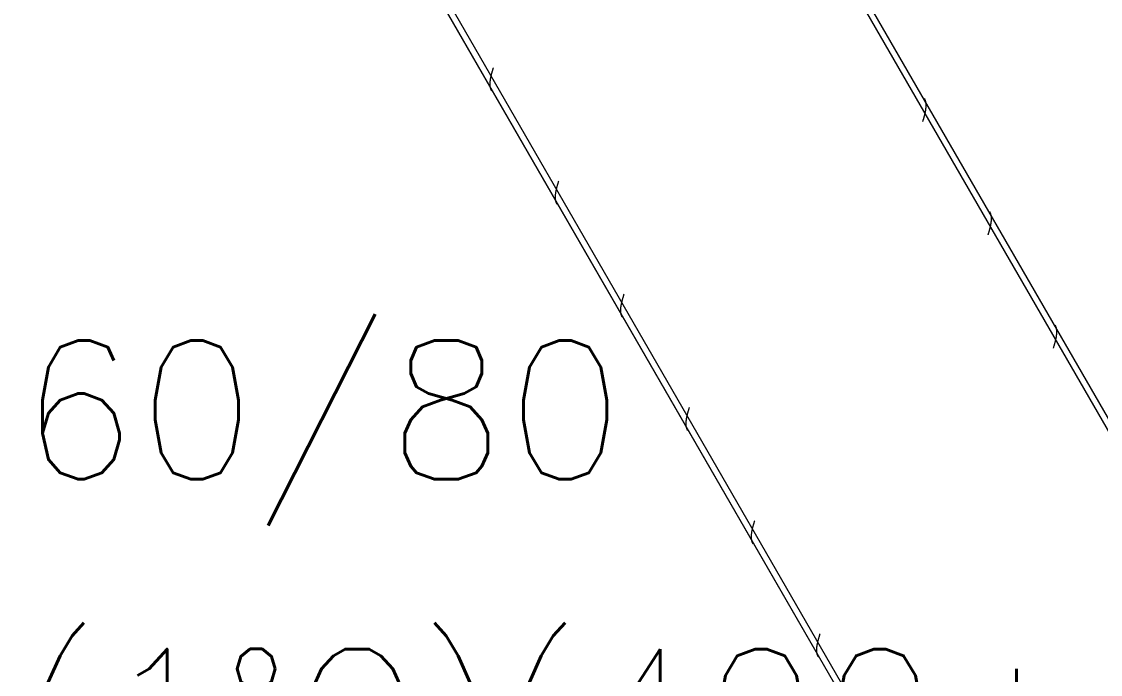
# Model space of a CAD drawing. Extents: x -3544 to 11711, y -11366 to 8565.
# Drawn here: x 5247.4 to 5335, y 3053.8 to 3106.7 of the extents above; entities that cross this region are included whole.
import ezdxf
from ezdxf.enums import TextEntityAlignment as Align

# ---------------------------------------------------------------- set-up
doc = ezdxf.new("R2010")
doc.units = 0
doc.header["$LTSCALE"] = 30
doc.header["$MEASUREMENT"] = 0
doc.layers.get('0').update_dxf_attribs({"linetype": 'CONTINUOUS'})
doc.layers.add('EJE2$0$RLA-CONTORNO', color=30, linetype='CONTINUOUS', lineweight=15)
doc.layers.add('EJE2$0$RLA-TEXTOS-1', color=9, linetype='CONTINUOUS', lineweight=9)
doc.layers.add('EJE2$0$RLA-FE', color=7, linetype='CONTINUOUS')
doc.styles.add('EJE2$0$RomanS', font='romans.shx', dxfattribs={"height": 11.25})

# ---------------------------------------------------------------- blocks, each defined once
blk = doc.blocks.new('*U46')
at = {"layer": 'EJE2$0$RLA-FE', "color": 3, "style": 'EJE2$0$RomanS', "flags": 8}
for tag, p in [('F=', (108.44, 36.324)), ('NUM', (122.849, 36.324))]:
    blk.add_attdef(tag, text='', height=11.25, dxfattribs=at).set_placement(p, align=Align.RIGHT)
at = {"layer": 'EJE2$0$RLA-FE', "color": 3, "style": 'EJE2$0$RomanS'}
for tag, p, flags in [('PHI', (126.745, 36.538), 14), ('DIAM', (136.6, 36.324), 12), ('MINUS', (158.619, 36.324), 13), ('MARK', (172.011, 36.324), 13), ('TEXTO_FE1', (175.312, 36.324), 8), ('TEXTO_FE2', (242.834, 36.342), 8), ('TIPO', (198.802, -75.779), 13), ('NVECES', (184.927, -94.717), 13), ('NUMFE', (188.862, -114.479), 13), ('CAPA', (197.058, -133.599), 13), ('DESPLAZA', (278.343, -151.59), 13), ('ESPACIO', (284.389, -169.953), 13), ('CANT', (298.226, -188.753), 13)]:
    blk.add_attdef(tag, p, '', height=11.25, dxfattribs=dict(at, flags=flags))
blk = doc.blocks.new('EJE2')
at = {"layer": 'EJE2$0$RLA-CONTORNO'}
for p, q in [((2580.477, 795.92), (2400.286, 1108)), ((2564.136, 824.223), (2400.286, 1108)), ((2580.477, 796.92), (2400.863, 1108)), ((2564.241, 825.04), (2400.863, 1108)), ((2552.141, 787), (2375.481, 1092.964)), ((2375.481, 1091.964), (2551.563, 787)), ((2552.141, 787), (2388.89, 1069.74)), ((2388.785, 1068.922), (2551.563, 787)), ((2504.287, 870.518), (2504.297, 870.552)), ((2504.297, 870.552), (2504.307, 870.586)), ((2504.307, 870.586), (2504.317, 870.62)), ((2504.317, 870.62), (2504.327, 870.655)), ((2504.327, 870.655), (2504.337, 870.689)), ((2504.337, 870.689), (2504.347, 870.723)), ((2504.347, 870.723), (2504.358, 870.757)), ((2504.096, 869.642), (2504.099, 869.673)), ((2504.099, 869.673), (2504.102, 869.703)), ((2504.102, 869.703), (2504.106, 869.733)), ((2504.106, 869.733), (2504.11, 869.764)), ((2504.11, 869.764), (2504.115, 869.795)), ((2504.115, 869.795), (2504.12, 869.826)), ((2504.12, 869.826), (2504.125, 869.858)), ((2504.125, 869.858), (2504.131, 869.889)), ((2504.131, 869.889), (2504.137, 869.921)), ((2504.137, 869.921), (2504.143, 869.953)), ((2504.143, 869.953), (2504.15, 869.985)), ((2504.15, 869.985), (2504.157, 870.018)), ((2504.157, 870.018), (2504.164, 870.05)), ((2504.164, 870.05), (2504.171, 870.083)), ((2504.171, 870.083), (2504.179, 870.115)), ((2504.179, 870.115), (2504.187, 870.148)), ((2504.187, 870.148), (2504.195, 870.181)), ((2504.195, 870.181), (2504.203, 870.215)), ((2504.203, 870.215), (2504.212, 870.248)), ((2504.212, 870.248), (2504.221, 870.281)), ((2504.221, 870.281), (2504.23, 870.315)), ((2504.23, 870.315), (2504.239, 870.349)), ((2504.239, 870.349), (2504.248, 870.382)), ((2504.248, 870.382), (2504.258, 870.416)), ((2504.258, 870.416), (2504.267, 870.45)), ((2504.267, 870.45), (2504.277, 870.484)), ((2504.277, 870.484), (2504.287, 870.518)), ((2504.087, 869.496), (2504.088, 869.525)), ((2504.087, 869.467), (2504.087, 869.496)), ((2504.087, 869.439), (2504.087, 869.467)), ((2504.087, 869.411), (2504.087, 869.439)), ((2504.088, 869.383), (2504.087, 869.411)), ((2504.088, 869.525), (2504.089, 869.554)), ((2504.089, 869.355), (2504.088, 869.383)), ((2504.089, 869.554), (2504.091, 869.583)), ((2504.091, 869.328), (2504.089, 869.355)), ((2504.091, 869.583), (2504.093, 869.613)), ((2504.094, 869.301), (2504.091, 869.328)), ((2504.093, 869.613), (2504.096, 869.642)), ((2504.097, 869.274), (2504.094, 869.301)), ((2504.1, 869.248), (2504.097, 869.274)), ((2504.104, 869.222), (2504.1, 869.248)), ((2504.108, 869.196), (2504.104, 869.222)), ((2504.113, 869.171), (2504.108, 869.196)), ((2504.119, 869.146), (2504.113, 869.171)), ((2504.125, 869.121), (2504.119, 869.146)), ((2504.131, 869.096), (2504.125, 869.121)), ((2504.138, 869.072), (2504.131, 869.096)), ((2504.146, 869.048), (2504.138, 869.072)), ((2504.154, 869.024), (2504.146, 869.048)), ((2504.163, 869.001), (2504.154, 869.024)), ((2504.172, 868.978), (2504.163, 869.001)), ((2504.182, 868.955), (2504.172, 868.978)), ((2504.192, 868.933), (2504.182, 868.955)), ((2504.203, 868.911), (2504.192, 868.933)), ((2504.215, 868.889), (2504.203, 868.911)), ((2539.368, 868.233), (2539.356, 868.255)), ((2539.378, 868.211), (2539.368, 868.233)), ((2539.389, 868.189), (2539.378, 868.211)), ((2539.399, 868.166), (2539.389, 868.189)), ((2539.408, 868.143), (2539.399, 868.166)), ((2539.417, 868.12), (2539.408, 868.143)), ((2539.425, 868.096), (2539.417, 868.12)), ((2539.432, 868.072), (2539.425, 868.096)), ((2539.439, 868.048), (2539.432, 868.072)), ((2539.446, 868.023), (2539.439, 868.048)), ((2539.452, 867.999), (2539.446, 868.023)), ((2539.457, 867.973), (2539.452, 867.999)), ((2539.462, 867.948), (2539.457, 867.973)), ((2539.467, 867.922), (2539.462, 867.948)), ((2539.471, 867.896), (2539.467, 867.922)), ((2539.392, 867.029), (2539.4, 867.061)), ((2539.4, 867.061), (2539.407, 867.094)), ((2539.407, 867.094), (2539.414, 867.127)), ((2539.414, 867.127), (2539.421, 867.159)), ((2539.421, 867.159), (2539.428, 867.191)), ((2539.428, 867.191), (2539.434, 867.223)), ((2539.434, 867.223), (2539.44, 867.255)), ((2539.44, 867.255), (2539.446, 867.286)), ((2539.446, 867.286), (2539.451, 867.318)), ((2539.451, 867.318), (2539.456, 867.349)), ((2539.456, 867.349), (2539.46, 867.38)), ((2539.46, 867.38), (2539.465, 867.411)), ((2539.465, 867.411), (2539.468, 867.441)), ((2539.468, 867.441), (2539.472, 867.472)), ((2539.474, 867.87), (2539.471, 867.896)), ((2539.472, 867.472), (2539.475, 867.502)), ((2539.477, 867.843), (2539.474, 867.87)), ((2539.475, 867.502), (2539.478, 867.532)), ((2539.479, 867.816), (2539.477, 867.843)), ((2539.478, 867.532), (2539.48, 867.561)), ((2539.481, 867.789), (2539.479, 867.816)), ((2539.48, 867.561), (2539.481, 867.591)), ((2539.483, 867.761), (2539.481, 867.789)), ((2539.481, 867.591), (2539.483, 867.62)), ((2539.484, 867.734), (2539.483, 867.761)), ((2539.483, 867.62), (2539.484, 867.649)), ((2539.484, 867.705), (2539.484, 867.734)), ((2539.484, 867.677), (2539.484, 867.705)), ((2539.484, 867.649), (2539.484, 867.677)), ((2539.213, 866.387), (2539.223, 866.421)), ((2539.223, 866.421), (2539.234, 866.455)), ((2539.234, 866.455), (2539.244, 866.49)), ((2539.244, 866.49), (2539.254, 866.524)), ((2539.254, 866.524), (2539.264, 866.558)), ((2539.264, 866.558), (2539.274, 866.592)), ((2539.274, 866.592), (2539.284, 866.626)), ((2539.284, 866.626), (2539.294, 866.66)), ((2539.294, 866.66), (2539.303, 866.694)), ((2539.303, 866.694), (2539.313, 866.728)), ((2539.313, 866.728), (2539.323, 866.762)), ((2539.323, 866.762), (2539.332, 866.796)), ((2539.332, 866.796), (2539.341, 866.829)), ((2539.341, 866.829), (2539.35, 866.863)), ((2539.35, 866.863), (2539.359, 866.896)), ((2539.359, 866.896), (2539.367, 866.93)), ((2539.367, 866.93), (2539.376, 866.963)), ((2539.376, 866.963), (2539.384, 866.996)), ((2539.384, 866.996), (2539.392, 867.029)), ((2509.475, 860.897), (2509.482, 860.93)), ((2509.482, 860.93), (2509.49, 860.963)), ((2509.49, 860.963), (2509.498, 860.996)), ((2509.498, 860.996), (2509.507, 861.029)), ((2509.507, 861.029), (2509.516, 861.062)), ((2509.516, 861.062), (2509.524, 861.096)), ((2509.524, 861.096), (2509.533, 861.129)), ((2509.533, 861.129), (2509.542, 861.163)), ((2509.542, 861.163), (2509.552, 861.197)), ((2509.552, 861.197), (2509.561, 861.231)), ((2509.561, 861.231), (2509.571, 861.264)), ((2509.571, 861.264), (2509.581, 861.298)), ((2509.581, 861.298), (2509.59, 861.332)), ((2509.59, 861.332), (2509.6, 861.367)), ((2509.6, 861.367), (2509.61, 861.401)), ((2509.61, 861.401), (2509.621, 861.435)), ((2509.621, 861.435), (2509.631, 861.469)), ((2509.631, 861.469), (2509.641, 861.503)), ((2509.641, 861.503), (2509.651, 861.537)), ((2509.651, 861.537), (2509.661, 861.572)), ((2509.39, 860.282), (2509.391, 860.31)), ((2509.39, 860.253), (2509.39, 860.282)), ((2509.391, 860.225), (2509.39, 860.253)), ((2509.391, 860.31), (2509.392, 860.339)), ((2509.392, 860.197), (2509.391, 860.225)), ((2509.392, 860.339), (2509.393, 860.368)), ((2509.393, 860.17), (2509.392, 860.197)), ((2509.393, 860.368), (2509.395, 860.397)), ((2509.395, 860.143), (2509.393, 860.17)), ((2509.395, 860.397), (2509.397, 860.427)), ((2509.397, 860.116), (2509.395, 860.143)), ((2509.397, 860.427), (2509.399, 860.457)), ((2509.4, 860.089), (2509.397, 860.116)), ((2509.399, 860.457), (2509.403, 860.487)), ((2509.404, 860.063), (2509.4, 860.089)), ((2509.403, 860.487), (2509.406, 860.517)), ((2509.408, 860.037), (2509.404, 860.063)), ((2509.406, 860.517), (2509.41, 860.548)), ((2509.412, 860.011), (2509.408, 860.037)), ((2509.41, 860.548), (2509.414, 860.579)), ((2509.414, 860.579), (2509.419, 860.61)), ((2509.419, 860.61), (2509.423, 860.641)), ((2509.423, 860.641), (2509.429, 860.672)), ((2509.429, 860.672), (2509.434, 860.704)), ((2509.434, 860.704), (2509.44, 860.736)), ((2509.44, 860.736), (2509.447, 860.768)), ((2509.447, 860.768), (2509.453, 860.8)), ((2509.453, 860.8), (2509.46, 860.832)), ((2509.46, 860.832), (2509.467, 860.865)), ((2509.467, 860.865), (2509.475, 860.897)), ((2509.417, 859.985), (2509.412, 860.011)), ((2509.422, 859.96), (2509.417, 859.985)), ((2509.428, 859.935), (2509.422, 859.96)), ((2509.435, 859.911), (2509.428, 859.935)), ((2509.442, 859.886), (2509.435, 859.911)), ((2509.45, 859.862), (2509.442, 859.886)), ((2509.458, 859.839), (2509.45, 859.862)), ((2509.467, 859.815), (2509.458, 859.839)), ((2509.476, 859.792), (2509.467, 859.815)), ((2509.486, 859.77), (2509.476, 859.792)), ((2509.496, 859.747), (2509.486, 859.77)), ((2509.507, 859.725), (2509.496, 859.747)), ((2509.518, 859.704), (2509.507, 859.725)), ((2544.671, 859.048), (2544.66, 859.07)), ((2544.682, 859.026), (2544.671, 859.048)), ((2544.692, 859.003), (2544.682, 859.026)), ((2544.702, 858.981), (2544.692, 859.003)), ((2544.711, 858.958), (2544.702, 858.981)), ((2544.72, 858.934), (2544.711, 858.958)), ((2544.728, 858.911), (2544.72, 858.934)), ((2544.736, 858.887), (2544.728, 858.911)), ((2544.743, 858.863), (2544.736, 858.887)), ((2544.749, 858.838), (2544.743, 858.863)), ((2544.756, 858.813), (2544.749, 858.838)), ((2544.761, 858.788), (2544.756, 858.813)), ((2544.766, 858.762), (2544.761, 858.788)), ((2544.77, 858.737), (2544.766, 858.762)), ((2544.774, 858.711), (2544.77, 858.737)), ((2544.772, 858.256), (2544.775, 858.286)), ((2544.778, 858.684), (2544.774, 858.711)), ((2544.775, 858.286), (2544.778, 858.316)), ((2544.781, 858.658), (2544.778, 858.684)), ((2544.778, 858.316), (2544.781, 858.346)), ((2544.783, 858.631), (2544.781, 858.658)), ((2544.781, 858.346), (2544.783, 858.376)), ((2544.785, 858.603), (2544.783, 858.631)), ((2544.783, 858.376), (2544.785, 858.405)), ((2544.786, 858.576), (2544.785, 858.603)), ((2544.785, 858.405), (2544.786, 858.434)), ((2544.787, 858.548), (2544.786, 858.576)), ((2544.786, 858.434), (2544.787, 858.463)), ((2544.788, 858.52), (2544.787, 858.548)), ((2544.787, 858.463), (2544.788, 858.492)), ((2544.788, 858.492), (2544.788, 858.52)), ((2544.568, 857.372), (2544.578, 857.407)), ((2544.578, 857.407), (2544.587, 857.441)), ((2544.587, 857.441), (2544.597, 857.475)), ((2544.597, 857.475), (2544.607, 857.509)), ((2544.607, 857.509), (2544.617, 857.543)), ((2544.617, 857.543), (2544.626, 857.576)), ((2544.626, 857.576), (2544.635, 857.61)), ((2544.635, 857.61), (2544.645, 857.644)), ((2544.645, 857.644), (2544.654, 857.677)), ((2544.654, 857.677), (2544.662, 857.711)), ((2544.662, 857.711), (2544.671, 857.744)), ((2544.671, 857.744), (2544.679, 857.777)), ((2544.679, 857.777), (2544.688, 857.81)), ((2544.688, 857.81), (2544.696, 857.843)), ((2544.696, 857.843), (2544.703, 857.876)), ((2544.703, 857.876), (2544.711, 857.909)), ((2544.711, 857.909), (2544.718, 857.941)), ((2544.718, 857.941), (2544.725, 857.973)), ((2544.725, 857.973), (2544.731, 858.006)), ((2544.731, 858.006), (2544.738, 858.037)), ((2544.738, 858.037), (2544.744, 858.069)), ((2544.744, 858.069), (2544.749, 858.101)), ((2544.749, 858.101), (2544.754, 858.132)), ((2544.754, 858.132), (2544.759, 858.163)), ((2544.759, 858.163), (2544.764, 858.194)), ((2544.764, 858.194), (2544.768, 858.225)), ((2544.768, 858.225), (2544.772, 858.256)), ((2544.517, 857.201), (2544.527, 857.236)), ((2544.527, 857.236), (2544.537, 857.27)), ((2544.537, 857.27), (2544.547, 857.304)), ((2544.547, 857.304), (2544.557, 857.338)), ((2544.557, 857.338), (2544.568, 857.372)), ((2514.884, 852.113), (2514.894, 852.147)), ((2514.894, 852.147), (2514.904, 852.181)), ((2514.904, 852.181), (2514.914, 852.215)), ((2514.914, 852.215), (2514.924, 852.249)), ((2514.924, 852.249), (2514.934, 852.284)), ((2514.934, 852.284), (2514.944, 852.318)), ((2514.944, 852.318), (2514.955, 852.352)), ((2514.955, 852.352), (2514.965, 852.386)), ((2514.7, 851.242), (2514.703, 851.271)), ((2514.703, 851.271), (2514.706, 851.302)), ((2514.706, 851.302), (2514.71, 851.332)), ((2514.71, 851.332), (2514.713, 851.362)), ((2514.713, 851.362), (2514.718, 851.393)), ((2514.718, 851.393), (2514.722, 851.424)), ((2514.722, 851.424), (2514.727, 851.455)), ((2514.727, 851.455), (2514.732, 851.487)), ((2514.732, 851.487), (2514.738, 851.518)), ((2514.738, 851.518), (2514.744, 851.55)), ((2514.744, 851.55), (2514.75, 851.582)), ((2514.75, 851.582), (2514.757, 851.614)), ((2514.757, 851.614), (2514.764, 851.647)), ((2514.764, 851.647), (2514.771, 851.679)), ((2514.771, 851.679), (2514.778, 851.712)), ((2514.778, 851.712), (2514.786, 851.744)), ((2514.786, 851.744), (2514.794, 851.777)), ((2514.794, 851.777), (2514.802, 851.81)), ((2514.802, 851.81), (2514.81, 851.844)), ((2514.81, 851.844), (2514.819, 851.877)), ((2514.819, 851.877), (2514.828, 851.91)), ((2514.828, 851.91), (2514.837, 851.944)), ((2514.837, 851.944), (2514.846, 851.978)), ((2514.846, 851.978), (2514.855, 852.011)), ((2514.855, 852.011), (2514.865, 852.045)), ((2514.865, 852.045), (2514.874, 852.079)), ((2514.874, 852.079), (2514.884, 852.113)), ((2514.694, 851.125), (2514.695, 851.153)), ((2514.694, 851.096), (2514.694, 851.125)), ((2514.694, 851.068), (2514.694, 851.096)), ((2514.694, 851.04), (2514.694, 851.068)), ((2514.695, 851.012), (2514.694, 851.04)), ((2514.695, 851.153), (2514.696, 851.183)), ((2514.697, 850.984), (2514.695, 851.012)), ((2514.696, 851.183), (2514.698, 851.212)), ((2514.699, 850.957), (2514.697, 850.984)), ((2514.698, 851.212), (2514.7, 851.242)), ((2514.701, 850.93), (2514.699, 850.957)), ((2514.704, 850.903), (2514.701, 850.93)), ((2514.707, 850.877), (2514.704, 850.903)), ((2514.711, 850.851), (2514.707, 850.877)), ((2514.716, 850.825), (2514.711, 850.851)), ((2514.721, 850.8), (2514.716, 850.825)), ((2514.726, 850.775), (2514.721, 850.8)), ((2514.732, 850.75), (2514.726, 850.775)), ((2514.739, 850.725), (2514.732, 850.75)), ((2514.746, 850.701), (2514.739, 850.725)), ((2514.753, 850.677), (2514.746, 850.701)), ((2514.761, 850.653), (2514.753, 850.677)), ((2514.77, 850.63), (2514.761, 850.653)), ((2514.779, 850.607), (2514.77, 850.63)), ((2514.789, 850.584), (2514.779, 850.607)), ((2514.8, 850.562), (2514.789, 850.584)), ((2514.81, 850.54), (2514.8, 850.562)), ((2514.822, 850.518), (2514.81, 850.54)), ((2549.975, 849.862), (2549.963, 849.884)), ((2549.986, 849.84), (2549.975, 849.862)), ((2549.996, 849.818), (2549.986, 849.84)), ((2550.006, 849.795), (2549.996, 849.818)), ((2550.015, 849.772), (2550.006, 849.795)), ((2550.024, 849.749), (2550.015, 849.772)), ((2550.032, 849.725), (2550.024, 849.749)), ((2550.039, 849.701), (2550.032, 849.725)), ((2550.047, 849.677), (2550.039, 849.701)), ((2550.053, 849.652), (2550.047, 849.677)), ((2550.059, 849.628), (2550.053, 849.652)), ((2550.065, 849.602), (2550.059, 849.628)), ((2550.07, 849.577), (2550.065, 849.602)), ((2550.074, 849.551), (2550.07, 849.577)), ((2550.078, 849.525), (2550.074, 849.551)), ((2550.081, 849.499), (2550.078, 849.525)), ((2549.991, 848.625), (2549.999, 848.658)), ((2549.999, 848.658), (2550.007, 848.69)), ((2550.007, 848.69), (2550.014, 848.723)), ((2550.014, 848.723), (2550.021, 848.756)), ((2550.021, 848.756), (2550.028, 848.788)), ((2550.028, 848.788), (2550.035, 848.82)), ((2550.035, 848.82), (2550.041, 848.852)), ((2550.041, 848.852), (2550.047, 848.884)), ((2550.047, 848.884), (2550.053, 848.915)), ((2550.053, 848.915), (2550.058, 848.947)), ((2550.058, 848.947), (2550.063, 848.978)), ((2550.063, 848.978), (2550.068, 849.009)), ((2550.068, 849.009), (2550.072, 849.04)), ((2550.072, 849.04), (2550.076, 849.07)), ((2550.076, 849.07), (2550.079, 849.101)), ((2550.079, 849.101), (2550.082, 849.131)), ((2550.084, 849.472), (2550.081, 849.499)), ((2550.082, 849.131), (2550.085, 849.161)), ((2550.087, 849.445), (2550.084, 849.472)), ((2550.085, 849.161), (2550.087, 849.19)), ((2550.089, 849.418), (2550.087, 849.445)), ((2550.087, 849.19), (2550.089, 849.22)), ((2550.09, 849.39), (2550.089, 849.418)), ((2550.089, 849.22), (2550.09, 849.249)), ((2550.091, 849.363), (2550.09, 849.39)), ((2550.09, 849.249), (2550.091, 849.278)), ((2550.091, 849.334), (2550.091, 849.363)), ((2550.091, 849.306), (2550.091, 849.334)), ((2550.091, 849.278), (2550.091, 849.306)), ((2549.82, 848.016), (2549.831, 848.05)), ((2549.831, 848.05), (2549.841, 848.084)), ((2549.841, 848.084), (2549.851, 848.119)), ((2549.851, 848.119), (2549.861, 848.153)), ((2549.861, 848.153), (2549.871, 848.187)), ((2549.871, 848.187), (2549.881, 848.221)), ((2549.881, 848.221), (2549.891, 848.255)), ((2549.891, 848.255), (2549.901, 848.289)), ((2549.901, 848.289), (2549.911, 848.323)), ((2549.911, 848.323), (2549.92, 848.357)), ((2549.92, 848.357), (2549.93, 848.391)), ((2549.93, 848.391), (2549.939, 848.425)), ((2549.939, 848.425), (2549.948, 848.458)), ((2549.948, 848.458), (2549.957, 848.492)), ((2549.957, 848.492), (2549.966, 848.525)), ((2549.966, 848.525), (2549.975, 848.559)), ((2549.975, 848.559), (2549.983, 848.592)), ((2549.983, 848.592), (2549.991, 848.625)), ((2520.074, 842.494), (2520.082, 842.526)), ((2520.082, 842.526), (2520.09, 842.559)), ((2520.09, 842.559), (2520.098, 842.592)), ((2520.098, 842.592), (2520.106, 842.625)), ((2520.106, 842.625), (2520.114, 842.658)), ((2520.114, 842.658), (2520.123, 842.691)), ((2520.123, 842.691), (2520.132, 842.725)), ((2520.132, 842.725), (2520.141, 842.758)), ((2520.141, 842.758), (2520.15, 842.792)), ((2520.15, 842.792), (2520.159, 842.826)), ((2520.159, 842.826), (2520.168, 842.86)), ((2520.168, 842.86), (2520.178, 842.893)), ((2520.178, 842.893), (2520.188, 842.927)), ((2520.188, 842.927), (2520.198, 842.961)), ((2520.198, 842.961), (2520.208, 842.996)), ((2520.208, 842.996), (2520.218, 843.03)), ((2520.218, 843.03), (2520.228, 843.064)), ((2520.228, 843.064), (2520.238, 843.098)), ((2520.238, 843.098), (2520.248, 843.132)), ((2520.248, 843.132), (2520.258, 843.166)), ((2520.258, 843.166), (2520.268, 843.201)), ((2519.997, 841.911), (2519.998, 841.939)), ((2519.997, 841.882), (2519.997, 841.911)), ((2519.998, 841.854), (2519.997, 841.882)), ((2519.998, 841.939), (2519.999, 841.968)), ((2519.999, 841.826), (2519.998, 841.854)), ((2519.999, 841.968), (2520, 841.997)), ((2520, 841.799), (2519.999, 841.826)), ((2520, 841.997), (2520.002, 842.026)), ((2520.002, 841.772), (2520, 841.799)), ((2520.002, 842.026), (2520.004, 842.056)), ((2520.005, 841.745), (2520.002, 841.772)), ((2520.004, 842.056), (2520.007, 842.086)), ((2520.007, 841.718), (2520.005, 841.745)), ((2520.007, 842.086), (2520.01, 842.116)), ((2520.011, 841.692), (2520.007, 841.718)), ((2520.01, 842.116), (2520.013, 842.146)), ((2520.015, 841.665), (2520.011, 841.692)), ((2520.013, 842.146), (2520.017, 842.177)), ((2520.019, 841.64), (2520.015, 841.665)), ((2520.017, 842.177), (2520.021, 842.208)), ((2520.024, 841.614), (2520.019, 841.64)), ((2520.021, 842.208), (2520.026, 842.239)), ((2520.026, 842.239), (2520.031, 842.27)), ((2520.031, 842.27), (2520.036, 842.301)), ((2520.036, 842.301), (2520.042, 842.333)), ((2520.042, 842.333), (2520.048, 842.365)), ((2520.048, 842.365), (2520.054, 842.397)), ((2520.054, 842.397), (2520.06, 842.429)), ((2520.06, 842.429), (2520.067, 842.461)), ((2520.067, 842.461), (2520.074, 842.494)), ((2520.03, 841.589), (2520.024, 841.614)), ((2520.036, 841.564), (2520.03, 841.589)), ((2520.042, 841.54), (2520.036, 841.564)), ((2520.049, 841.515), (2520.042, 841.54)), ((2520.057, 841.491), (2520.049, 841.515)), ((2520.065, 841.468), (2520.057, 841.491)), ((2520.074, 841.444), (2520.065, 841.468)), ((2520.083, 841.421), (2520.074, 841.444)), ((2520.093, 841.399), (2520.083, 841.421)), ((2520.103, 841.376), (2520.093, 841.399)), ((2520.114, 841.354), (2520.103, 841.376)), ((2520.125, 841.333), (2520.114, 841.354)), ((2525.491, 833.742), (2525.501, 833.776)), ((2525.501, 833.776), (2525.511, 833.81)), ((2525.511, 833.81), (2525.521, 833.844)), ((2525.521, 833.844), (2525.531, 833.878)), ((2525.531, 833.878), (2525.541, 833.912)), ((2525.541, 833.912), (2525.552, 833.947)), ((2525.552, 833.947), (2525.562, 833.981)), ((2525.562, 833.981), (2525.572, 834.015)), ((2525.308, 832.871), (2525.31, 832.9)), ((2525.31, 832.9), (2525.313, 832.931)), ((2525.313, 832.931), (2525.317, 832.961)), ((2525.317, 832.961), (2525.321, 832.991)), ((2525.321, 832.991), (2525.325, 833.022)), ((2525.325, 833.022), (2525.329, 833.053)), ((2525.329, 833.053), (2525.334, 833.084)), ((2525.334, 833.084), (2525.34, 833.116)), ((2525.34, 833.116), (2525.345, 833.147)), ((2525.345, 833.147), (2525.351, 833.179)), ((2525.351, 833.179), (2525.357, 833.211)), ((2525.357, 833.211), (2525.364, 833.243)), ((2525.364, 833.243), (2525.371, 833.276)), ((2525.371, 833.276), (2525.378, 833.308)), ((2525.378, 833.308), (2525.385, 833.341)), ((2525.385, 833.341), (2525.393, 833.373)), ((2525.393, 833.373), (2525.401, 833.406)), ((2525.401, 833.406), (2525.409, 833.439)), ((2525.409, 833.439), (2525.418, 833.473)), ((2525.418, 833.473), (2525.426, 833.506)), ((2525.426, 833.506), (2525.435, 833.539)), ((2525.435, 833.539), (2525.444, 833.573)), ((2525.444, 833.573), (2525.453, 833.607)), ((2525.453, 833.607), (2525.463, 833.64)), ((2525.463, 833.64), (2525.472, 833.674)), ((2525.472, 833.674), (2525.482, 833.708)), ((2525.482, 833.708), (2525.491, 833.742)), ((2525.301, 832.754), (2525.302, 832.782)), ((2525.301, 832.725), (2525.301, 832.754)), ((2525.301, 832.697), (2525.301, 832.725)), ((2525.301, 832.669), (2525.301, 832.697)), ((2525.302, 832.641), (2525.301, 832.669)), ((2525.302, 832.782), (2525.304, 832.812)), ((2525.304, 832.613), (2525.302, 832.641)), ((2525.304, 832.812), (2525.305, 832.841)), ((2525.306, 832.586), (2525.304, 832.613)), ((2525.305, 832.841), (2525.308, 832.871)), ((2525.308, 832.559), (2525.306, 832.586)), ((2525.311, 832.532), (2525.308, 832.559)), ((2525.314, 832.506), (2525.311, 832.532)), ((2525.318, 832.48), (2525.314, 832.506)), ((2525.323, 832.454), (2525.318, 832.48)), ((2525.328, 832.429), (2525.323, 832.454)), ((2525.333, 832.404), (2525.328, 832.429)), ((2525.339, 832.379), (2525.333, 832.404)), ((2525.346, 832.354), (2525.339, 832.379)), ((2525.353, 832.33), (2525.346, 832.354)), ((2525.36, 832.306), (2525.353, 832.33)), ((2525.369, 832.282), (2525.36, 832.306)), ((2525.377, 832.259), (2525.369, 832.282)), ((2525.387, 832.236), (2525.377, 832.259)), ((2525.396, 832.213), (2525.387, 832.236)), ((2525.407, 832.191), (2525.396, 832.213)), ((2525.418, 832.169), (2525.407, 832.191)), ((2525.429, 832.147), (2525.418, 832.169)), ((2530.674, 824.09), (2530.682, 824.123)), ((2530.682, 824.123), (2530.689, 824.155)), ((2530.689, 824.155), (2530.697, 824.188)), ((2530.697, 824.188), (2530.705, 824.221)), ((2530.705, 824.221), (2530.713, 824.254)), ((2530.713, 824.254), (2530.721, 824.287)), ((2530.721, 824.287), (2530.73, 824.32)), ((2530.73, 824.32), (2530.739, 824.354)), ((2530.739, 824.354), (2530.748, 824.387)), ((2530.748, 824.387), (2530.757, 824.421)), ((2530.757, 824.421), (2530.766, 824.455)), ((2530.766, 824.455), (2530.776, 824.489)), ((2530.776, 824.489), (2530.785, 824.522)), ((2530.785, 824.522), (2530.795, 824.556)), ((2530.795, 824.556), (2530.805, 824.59)), ((2530.805, 824.59), (2530.815, 824.625)), ((2530.815, 824.625), (2530.825, 824.659)), ((2530.825, 824.659), (2530.835, 824.693)), ((2530.835, 824.693), (2530.845, 824.727)), ((2530.845, 824.727), (2530.855, 824.761)), ((2530.855, 824.761), (2530.865, 824.795)), ((2530.865, 824.795), (2530.876, 824.83)), ((2530.605, 823.568), (2530.606, 823.597)), ((2530.605, 823.54), (2530.605, 823.568)), ((2530.605, 823.511), (2530.605, 823.54)), ((2530.605, 823.483), (2530.605, 823.511)), ((2530.606, 823.455), (2530.605, 823.483)), ((2530.606, 823.597), (2530.607, 823.626)), ((2530.607, 823.428), (2530.606, 823.455)), ((2530.607, 823.626), (2530.609, 823.655)), ((2530.609, 823.401), (2530.607, 823.428)), ((2530.609, 823.655), (2530.611, 823.685)), ((2530.612, 823.374), (2530.609, 823.401)), ((2530.611, 823.685), (2530.614, 823.715)), ((2530.615, 823.347), (2530.612, 823.374)), ((2530.614, 823.715), (2530.617, 823.745)), ((2530.618, 823.321), (2530.615, 823.347)), ((2530.617, 823.745), (2530.62, 823.775)), ((2530.622, 823.294), (2530.618, 823.321)), ((2530.62, 823.775), (2530.624, 823.806)), ((2530.626, 823.269), (2530.622, 823.294)), ((2530.624, 823.806), (2530.628, 823.837)), ((2530.631, 823.243), (2530.626, 823.269)), ((2530.628, 823.837), (2530.633, 823.868)), ((2530.633, 823.868), (2530.638, 823.899)), ((2530.638, 823.899), (2530.643, 823.93)), ((2530.643, 823.93), (2530.649, 823.962)), ((2530.649, 823.962), (2530.655, 823.994)), ((2530.655, 823.994), (2530.661, 824.026)), ((2530.661, 824.026), (2530.668, 824.058)), ((2530.668, 824.058), (2530.674, 824.09)), ((2530.637, 823.218), (2530.631, 823.243)), ((2530.643, 823.193), (2530.637, 823.218)), ((2530.649, 823.169), (2530.643, 823.193)), ((2530.656, 823.144), (2530.649, 823.169)), ((2530.664, 823.12), (2530.656, 823.144)), ((2530.672, 823.097), (2530.664, 823.12)), ((2530.681, 823.073), (2530.672, 823.097)), ((2530.69, 823.05), (2530.681, 823.073)), ((2530.7, 823.028), (2530.69, 823.05)), ((2530.71, 823.005), (2530.7, 823.028)), ((2530.721, 822.983), (2530.71, 823.005)), ((2530.733, 822.962), (2530.721, 822.983))]:
    blk.add_line(p, q, dxfattribs=at)
at = {"layer": 'EJE2$0$RLA-FE'}
ref = blk.add_blockref('*U46', (2222.977, 776), dxfattribs=at)
ref.add_attrib('TEXTO_FE2', '(1°C)(400+50)', (2465.811, 812.342), dxfattribs={"color": 3, "height": 11.25, "style": 'EJE2$0$RomanS'})
at = {"layer": 'EJE2$0$RLA-TEXTOS-1', "insert": (2479.8, 841.121), "char_height": 11.25, "width": 77.89617, "attachment_point": 5, "line_spacing_factor": 0.941778, "style": 'EJE2$0$RomanS'}
blk.add_mtext('V. 60/80', dxfattribs=at)

msp = doc.modelspace()

# ---------------------------------------------------------------- block references
msp.add_blockref('EJE2', (2781.393, 2232.228))

doc.saveas('drawing.dxf')
